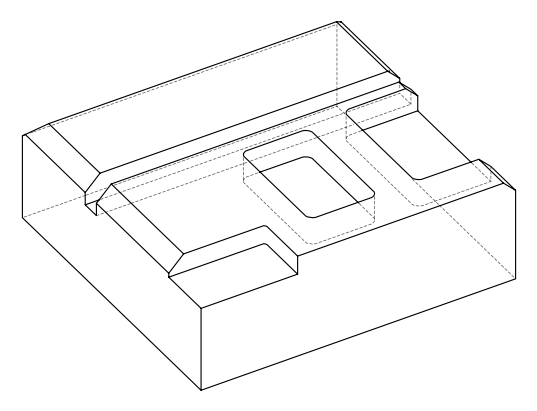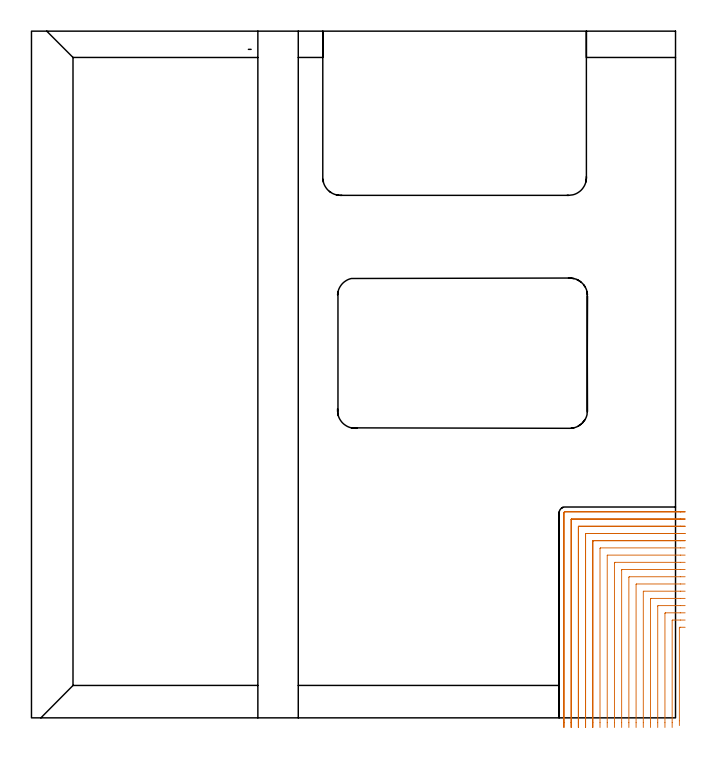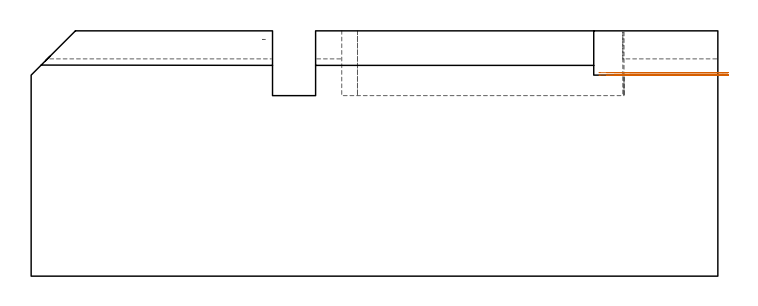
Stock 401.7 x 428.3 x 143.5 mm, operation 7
(PLAN: 10 operations, 2 tool changes, 217.4 min)
(1 AREA_MILL | FG_CHAMFER_SURFACE | UGT0205_001 | 6.26 min | 19453 mm3)
(2 AREA_MILL_1 | FG_CHAMFER_SURFACE_1 | UGT0205_001 | 8.25 min | 29944 mm3)
(3 AREA_MILL_2 | FG_CHAMFER_SURFACE_2 | UGT0205_001 | 1 min | 4058 mm3)
(4 AREA_MILL_3 | FG_CHAMFER_SURFACE_3 | UGT0205_001 | 10.63 min | 36424 mm3)
(5 AREA_MILL_4 | FG_CHAMFER_SURFACE_4 | UGT0205_001 | 33.45 min | 138005 mm3)
(6 AREA_MILL_5 | FG_CHAMFER_SURFACE_5 | UGT0205_001 | 2.99 min | 8482 mm3)
(7 MILL_CORNER_NOTCH_RECTANGULAR | CORNER_NOTCH_RECTANGULAR | NXT0201_008 | Follow Part, ap 1.5, ae 75% | 92.49 min | 245580 mm3)
(8 MILL_RECTANGULAR_POCKET | POCKET_RECTANGULAR_STRAIGHT | UGT0201_094 | Follow Part, ap 5, ae 75% | 15.82 min | 549677 mm3)
(9 MILL_SLOT | SLOT_PARTIAL_RECTANGULAR | UGT0201_094 | Follow Part, ap 5, ae 75% | 31.41 min | 634081 mm3)
(10 MILL_RECTANGULAR_SLOT | SLOT_RECTANGULAR | UGT0201_094 | Follow Part, ap 5, ae 75% | 15.14 min | 403892 mm3)
(TOOL UGT0205_001 | Chamfer Mill 20 x 3 x 45 deg. | D20 FL50 Z2)
(TOOL NXT0201_008 | ENDMILL 6mm [2P460-0600-NA 1630] | D6 FL26 Z6)
(TOOL UGT0201_094 | End mill 20 mm | D20 FL38 Z4)
(OP 7 MILL_CORNER_NOTCH_RECTANGULAR, part 2 of 2)
G0 Z153.5
X407.7 Y110.5
Z119.039
G1 X404.7
X350.397 F500.
G3 X350.1 Y110.203 R0.3
G1 Y-3.
Y-6. F250.
G0 Z153.5
X407.7 Y115.
Z119.039
G1 X404.7
X345.897 F500.
G3 X345.6 Y114.703 R0.3
G1 Y-3.
Y-6. F250.
G0 Z153.5
X407.7 Y119.5
Z119.039
G1 X404.7
X341.397 F500.
G3 X341.1 Y119.203 R0.3
G1 Y-3.
Y-6. F250.
G0 Z153.5
X407.7 Y124.
Z119.039
G1 X404.7
X336.897 F500.
G3 X336.6 Y123.703 R0.3
G1 Y-3.
Y-6. F250.
G0 Z153.5
X407.7 Y128.5
Z119.039
G1 X404.7
X332.7 F500.
G3 X332.1 Y127.9 R0.6
G1 Y-3.
Y-6. F250.
G0 Z153.5
X407.7 Y56.5
Z117.6
G1 X404.7
X404.395 F500.
G3 X404.1 Y56.205 R0.3
G1 Y-1.8
Y-4.8 F250.
G0 Z153.5
X407.7 Y61.
Z117.6
G1 X404.7
X399.895 F500.
G3 X399.6 Y60.705 R0.3
G1 Y-3.
Y-6. F250.
G0 Z153.5
X407.7 Y65.5
Z117.6
G1 X404.7
X395.395 F500.
G3 X395.1 Y65.205 R0.3
G1 Y-3.
Y-6. F250.
G0 Z153.5
X407.7 Y70.
Z117.6
G1 X404.7
X390.895 F500.
G3 X390.6 Y69.705 R0.3
G1 Y-3.
Y-6. F250.
G0 Z153.5
X407.7 Y74.5
Z117.6
G1 X404.7
X386.396 F500.
G3 X386.1 Y74.205 R0.3
G1 Y-3.
Y-6. F250.
G0 Z153.5
X407.7 Y79.
Z117.6
G1 X404.7
X381.896 F500.
G3 X381.6 Y78.704 R0.3
G1 Y-3.
Y-6. F250.
G0 Z153.5
X407.7 Y83.5
Z117.6
G1 X404.7
X377.396 F500.
G3 X377.1 Y83.204 R0.3
G1 Y-3.
Y-6. F250.
G0 Z153.5
X407.7 Y88.
Z117.6
G1 X404.7
X372.896 F500.
G3 X372.6 Y87.704 R0.3
G1 Y-3.
Y-6. F250.
G0 Z153.5
X407.7 Y92.5
Z117.6
G1 X404.7
X368.396 F500.
G3 X368.1 Y92.204 R0.3
G1 Y-3.
Y-6. F250.
G0 Z153.5
X407.7 Y97.
Z117.6
G1 X404.7
X363.896 F500.
G3 X363.6 Y96.704 R0.3
G1 Y-3.
Y-6. F250.
G0 Z153.5
X407.7 Y101.5
Z117.6
G1 X404.7
X359.397 F500.
G3 X359.1 Y101.203 R0.3
G1 Y-3.
Y-6. F250.
G0 Z153.5
X407.7 Y106.
Z117.6
G1 X404.7
X354.897 F500.
G3 X354.6 Y105.703 R0.3
G1 Y-3.
Y-6. F250.
G0 Z153.5
X407.7 Y110.5
Z117.6
G1 X404.7
X350.397 F500.
G3 X350.1 Y110.203 R0.3
G1 Y-3.
Y-6. F250.
G0 Z153.5
X407.7 Y115.
Z117.6
G1 X404.7
X345.897 F500.
G3 X345.6 Y114.703 R0.3
G1 Y-3.
Y-6. F250.
G0 Z153.5
X407.7 Y119.5
Z117.6
G1 X404.7
X341.397 F500.
G3 X341.1 Y119.203 R0.3
G1 Y-3.
Y-6. F250.
G0 Z153.5
X407.7 Y124.
Z117.6
G1 X404.7
X336.897 F500.
G3 X336.6 Y123.703 R0.3
G1 Y-3.
Y-6. F250.
G0 Z153.5
X407.7 Y128.5
Z117.6
G1 X404.7
X332.7 F500.
G3 X332.1 Y127.9 R0.6
G1 Y-3.
Y-6. F250.
G0 Z153.5
M5
M2
